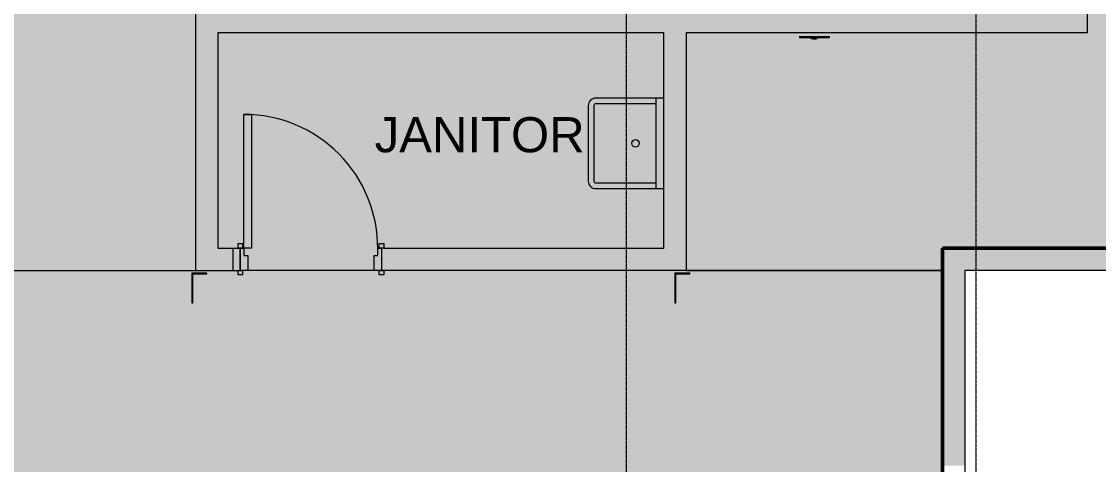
# Model space of a CAD drawing. Header units: millimetres. Extents: x 15878 to 679837, y -72324 to 391440.
# Drawn here: x 196110 to 203357, y 34341 to 37322 of the extents above; entities that cross this region are included whole.
import ezdxf

# ---------------------------------------------------------------- set-up
doc = ezdxf.new("R2010")
doc.units = ezdxf.units.MM
doc.linetypes.add('Demolished', pattern=[4.8, 3.2, -1.6])
doc.linetypes.add('Grid Line__1_200_', pattern=[10.5, 6, -1.5, 1.5, -1.5])
for name, color, linetype, lineweight in [('A-DETL', 90, 'Continuous', 5), ('A-DETL-GENF', 92, 'Continuous', 5), ('A-DOOR', 31, 'Continuous', 5), ('A-DOOR-FRAM', 31, 'Continuous', 5), ('A-FLOR', 192, 'Continuous', 5), ('A-GENM', 13, 'Continuous', 5), ('A-WALL', 113, 'Continuous', 5), ('A-WALL-PATT', 111, 'Continuous', 18), ('G-ANNO-TEXT', 231, 'Continuous', 5), ('P-SANR-FIXT', 6, 'Continuous', 5), ('S-GRID', 1, 'Continuous', 5)]:
    doc.layers.add(name, color=color, linetype=linetype, lineweight=lineweight)
doc.styles.add('Swis721 BT_2', font='swiss.ttf', dxfattribs={"height": 236.51772})

# ---------------------------------------------------------------- blocks, each defined once
blk = doc.blocks.new('DLN-Single Door__X01_ - _M03a_ 900 x 2450 _WH_-16935538-G_F')
at = {"layer": 'A-DOOR', "color": 253}
for p, q in [((-450, 975), (-400, 975)), ((-450, 75), (-450, 975)), ((-400, 975), (-400, 75)), ((-490, 105), (-460, 105)), ((-490, 75), (-490, 105)), ((-475, 75), (-490, 75)), ((-460, 75), (-475, 75)), ((-460, 105), (-460, 75)), ((-400, 75), (-450, 75)), ((460, 75), (460, 105)), ((460, 105), (490, 105)), ((475, 75), (460, 75)), ((490, 75), (475, 75)), ((490, 105), (490, 75)), ((-490, -75), (-475, -75)), ((-490, -105), (-490, -75)), ((-460, -105), (-490, -105)), ((-475, -75), (-460, -75)), ((-460, -75), (-460, -105)), ((460, -105), (460, -75)), ((460, -75), (475, -75)), ((490, -105), (460, -105)), ((475, -75), (490, -75)), ((490, -75), (490, -105))]:
    blk.add_line(p, q, dxfattribs=at)
blk.add_arc((-450, 75), 900, 359.5, 90, dxfattribs=at)
at = {"layer": 'A-DOOR-FRAM', "color": 253}
for p, q in [((-475, 75), (-450, 75)), ((-475, -75), (-475, 75)), ((-450, 75), (-450, 25)), ((450, 75), (475, 75)), ((450, 25), (450, 75)), ((475, 75), (475, -75)), ((-450, 25), (-425, 25)), ((-425, 25), (-425, -75)), ((425, 25), (450, 25)), ((425, -75), (425, 25)), ((-425, -75), (-475, -75)), ((475, -75), (425, -75))]:
    blk.add_line(p, q, dxfattribs=at)
blk = doc.blocks.new('Service_Sink_3933 - _DLN__Service Sink-V623-G_F')
at = {"layer": 'P-SANR-FIXT', "color": 253}
for p, q in [((304.8, 0), (-304.8, 0)), ((-304.8, 0), (-304.8, -457.2)), ((304.8, -50.8), (-304.8, -50.8)), ((-266.7, -50.8), (-266.7, -457.2)), ((266.7, -457.2), (266.7, -50.8)), ((304.8, -457.2), (304.8, 0)), ((-254, -469.9), (254, -469.9)), ((-254, -508), (254, -508))]:
    blk.add_line(p, q, dxfattribs=at)
blk.add_circle((0, -190.5), 25.4, dxfattribs=at)
for centre, radius, start, end in [((-254, -457.2), 50.8, 180, 270), ((-254, -457.2), 12.7, 180, 270), ((254, -457.2), 12.7, 270, 0), ((254, -457.2), 50.8, 270, 360)]:
    blk.add_arc(centre, radius, start, end, dxfattribs=at)
blk = doc.blocks.new('Signage - Female - Type 1-17066941-G_F')
at = {"layer": 'A-GENM'}
for p, q in [((225, -10.4), (125, -10.4)), ((125, -10.4), (125, -210.4)), ((131, -210.4), (131, -16.4)), ((131, -16.4), (225, -16.4)), ((225, -16.4), (225, -10.4)), ((125, -210.4), (131, -210.4))]:
    blk.add_line(p, q, dxfattribs=at)
blk = doc.blocks.new('Signage - Male - Type 1-17068296-G_F')
at = {"layer": 'A-GENM'}
for p, q in [((225, -9), (125, -9)), ((125, -9), (125, -209)), ((131, -209), (131, -15)), ((131, -15), (225, -15)), ((225, -15), (225, -9)), ((125, -209), (131, -209))]:
    blk.add_line(p, q, dxfattribs=at)
blk = doc.blocks.new('Signage - Male_Wall Mount_ - Type 1-17079279-G_F')
at = {"layer": 'A-GENM'}
for p, q in [((25, 22.5), (225, 22.5)), ((25, 12.5), (25, 22.5)), ((225, 12.5), (25, 12.5)), ((105, 28.5), (105, 22.5)), ((105, 28.5), (115, 28.5)), ((115, 28.5), (115, 22.5)), ((115, 28.5), (135, 28.5)), ((135, 28.5), (115, 28.5)), ((115, 28.5), (135, 28.5)), ((115.8, 28.5), (134.2, 28.5)), ((115.8, 22.5), (115.8, 28.5)), ((118.3, 28.5), (118.3, 22.5)), ((131.7, 22.5), (131.7, 28.5)), ((134.2, 22.5), (134.2, 28.5)), ((135, 22.5), (135, 28.5)), ((135, 28.5), (145, 28.5)), ((145, 22.5), (145, 28.5)), ((225, 12.5), (225, 22.5))]:
    blk.add_line(p, q, dxfattribs=at)

msp = doc.modelspace()

# ---------------------------------------------------------------- hatches: boundary and pattern name
at = {"layer": 'A-DETL-GENF', "transparency": 33554585}
h = msp.add_hatch(color=253, dxfattribs=at)
h.paths.add_polyline_path([(193031.8, 30457.5), (193031.8, 31607.5), (195106.8, 31607.5), (195106.8, 34107.5), (202306.8, 34107.5), (202306.8, 35797.5), (205331.8, 35797.5), (205331.8, 52007.5), (202831.8, 52007.5), (202831.8, 51406.3), (202231.8, 51406.3), (202231.8, 48337.5), (196081.8, 48337.5), (196081.8, 52057.5), (193181.8, 52057.5), (193181.8, 49957.5), (189481.8, 49957.5), (189481.8, 52057.5), (177431.8, 52057.5), (177431.8, 45607.5), (166981.8, 45607.5), (166981.8, 31607.5), (190881.8, 31607.5), (190881.8, 30457.5)], flags=0)
h.paths.add_polyline_path([(178081.8, 39607.5), (177481.8, 39607.5), (177481.8, 40207.5), (178081.8, 40207.5)], flags=0)
h.paths.add_polyline_path([(199881.8, 39607.5), (199881.8, 40207.5), (200481.8, 40207.5), (200481.8, 39607.5), (199984.4, 39607.5)], flags=0)
h.paths.add_polyline_path([(189481.8, 39607.5), (189481.8, 40207.5), (190081.8, 40207.5), (190081.8, 39607.5)], flags=0)
h.paths.add_polyline_path([(178081.8, 51407.5), (177481.8, 51407.5), (177481.8, 52007.5), (178081.8, 52007.5), (178081.8, 51515.3)], flags=0)
at = {"layer": 'A-WALL-PATT', "transparency": 33554432}
for points in [[(204123.5, 35647.5), (205331.8, 35647.5), (205331.8, 35797.5), (202306.8, 35797.5), (202306.8, 35647.5), (202456.8, 35647.5)], [(202306.8, 34332.5), (202456.8, 34332.5), (202456.8, 35647.5), (202306.8, 35647.5)]]:
    msp.add_hatch(color=53, dxfattribs=at).paths.add_polyline_path(points, flags=0)

# ---------------------------------------------------------------- linework, layer by layer
at = {"layer": 'A-DETL', "linetype": 'Demolished', "lineweight": 50}
for p, q in [((202306.8, 34107.5), (202306.8, 35797.5)), ((202306.8, 35797.5), (205331.8, 35797.5))]:
    msp.add_line(p, q, dxfattribs=at)
at = {"layer": 'A-FLOR'}
for p, q in [((197281.8, 35647.5), (197281.8, 39577.5)), ((203281.8, 38047.5), (203281.8, 37247.5)), ((200431.8, 37247.5), (197431.8, 37247.5)), ((197431.8, 37247.5), (197431.8, 35797.5)), ((197431.8, 35797.5), (197531.8, 35797.5)), ((197531.8, 35797.5), (197531.8, 35647.5)), ((198546.8, 35797.5), (200431.8, 35797.5)), ((202306.8, 35647.5), (202306.8, 35797.5)), ((202306.8, 35797.5), (205331.8, 35797.5)), ((193031.8, 35647.5), (197566.8, 35647.5)), ((198481.8, 35647.5), (197631.8, 35647.5)), ((202306.8, 35647.5), (198546.8, 35647.5)), ((200581.8, 35647.5), (202306.8, 35647.5)), ((202306.8, 34332.5), (202306.8, 35647.5)), ((202456.8, 35647.5), (202456.8, 33607.5))]:
    msp.add_line(p, q, dxfattribs=at)
at = {"layer": 'A-WALL', "color": 253}
for p, q in [((197281.8, 37247.5), (197281.8, 39577.5)), ((197431.8, 37247.5), (197431.8, 37247.5)), ((200431.8, 35797.5), (200431.8, 37247.5)), ((200581.8, 37247.5), (200581.8, 35647.5)), ((203281.8, 37247.5), (200581.8, 37247.5)), ((197431.8, 35797.5), (197581.8, 35797.5)), ((197581.8, 35797.5), (197581.8, 35647.5)), ((198546.8, 35797.5), (198531.8, 35797.5)), ((198531.8, 35797.5), (198531.8, 35647.5)), ((202306.8, 35797.5), (202306.8, 35797.5)), ((202306.8, 35797.5), (202306.8, 35647.5)), ((197566.8, 35647.5), (197581.8, 35647.5)), ((200581.8, 35647.5), (198531.8, 35647.5)), ((202306.8, 35647.5), (202306.8, 35647.5)), ((205481.8, 35647.5), (202456.8, 35647.5))]:
    msp.add_line(p, q, dxfattribs=at)
at = {"layer": 'S-GRID', "color": 254, "linetype": 'Grid Line__1_200_'}
for p, q in [((200181.8, -17971.6), (200181.8, 51177.7)), ((202531.8, 51177.7), (202531.8, -17971.6))]:
    msp.add_line(p, q, dxfattribs=at)

# ---------------------------------------------------------------- block references
at = {"layer": 'A-DOOR', "color": 253}
msp.add_blockref('DLN-Single Door__X01_ - _M03a_ 900 x 2450 _WH_-16935538-G_F', (198056.8, 35722.5), dxfattribs=at)
at = {"layer": 'A-GENM', "rotation": 180}
msp.add_blockref('Signage - Male_Wall Mount_ - Type 1-17079279-G_F', (201569.3, 37235), dxfattribs=at)
at = {"layer": 'A-GENM'}
for name, p in [('Signage - Female - Type 1-17066941-G_F', (197131.8, 35639.9)), ('Signage - Male - Type 1-17068296-G_F', (200381.8, 35638.5))]:
    msp.add_blockref(name, p, dxfattribs=at)
at = {"layer": 'P-SANR-FIXT', "color": 253, "rotation": 269.9999999999992}
msp.add_blockref('Service_Sink_3933 - _DLN__Service Sink-V623-G_F', (200431.8, 36502.5), dxfattribs=at)

# ---------------------------------------------------------------- texts
at = {"layer": 'G-ANNO-TEXT', "color": 7, "insert": (198486, 36679.1), "char_height": 236.52, "width": 1635, "attachment_point": 1, "line_spacing_factor": 1.00667, "style": 'Swis721 BT_2'}
msp.add_mtext('JANITOR', dxfattribs=at)

doc.saveas('drawing.dxf')
